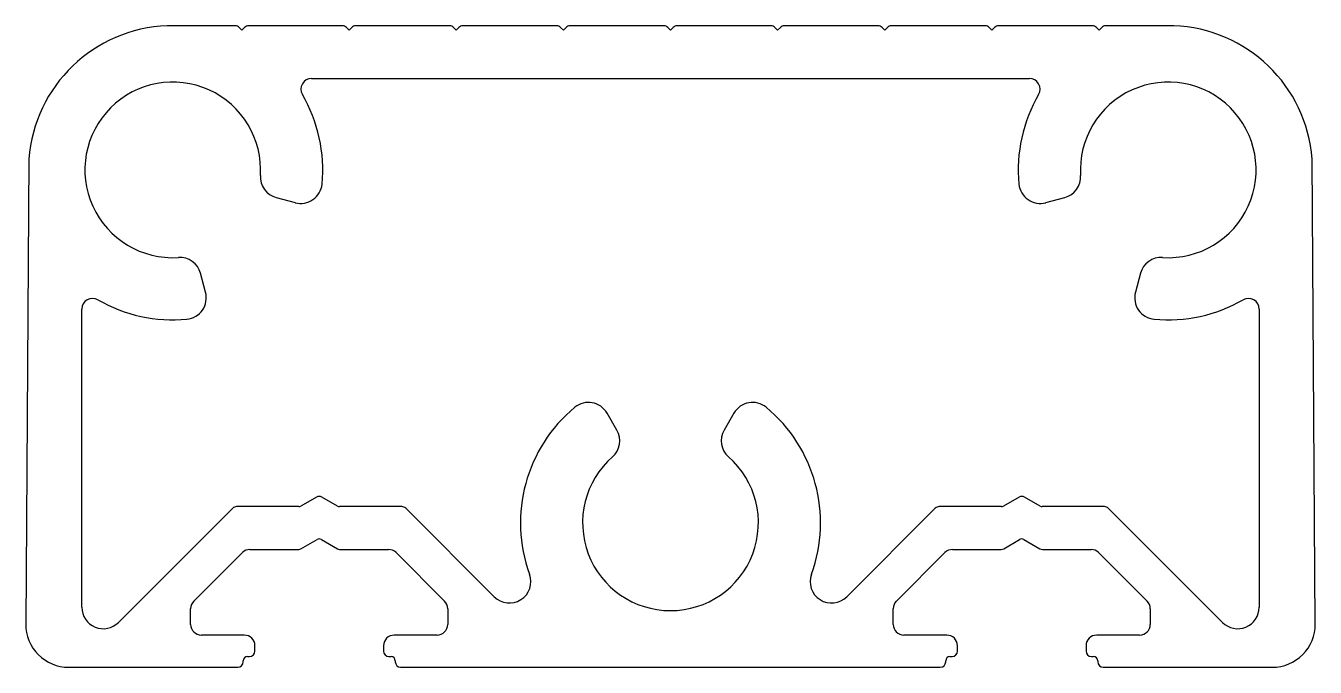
# Model space of a CAD drawing. Extents: x 2.6 to 62.8, y 2.4 to 32.4.
import ezdxf

# ---------------------------------------------------------------- set-up
doc = ezdxf.new("R2010")
doc.units = 0
doc.layers.get('0').update_dxf_attribs({"linetype": 'CONTINUOUS'})

msp = doc.modelspace()

# ---------------------------------------------------------------- linework, layer by layer
for p, q in [((12.369, 32.384), (9.19, 32.384)), ((12.673, 32.184), (12.546, 32.311)), ((12.8, 32.311), (12.673, 32.184)), ((17.369, 32.384), (12.976, 32.384)), ((17.673, 32.184), (17.546, 32.311)), ((17.8, 32.311), (17.673, 32.184)), ((22.369, 32.384), (17.976, 32.384)), ((22.673, 32.184), (22.546, 32.311)), ((22.8, 32.311), (22.673, 32.184)), ((27.369, 32.384), (22.976, 32.384)), ((27.673, 32.184), (27.546, 32.311)), ((27.8, 32.311), (27.673, 32.184)), ((32.369, 32.384), (27.976, 32.384)), ((32.673, 32.184), (32.546, 32.311)), ((32.8, 32.311), (32.673, 32.184)), ((37.369, 32.384), (32.976, 32.384)), ((37.673, 32.184), (37.546, 32.311)), ((37.8, 32.311), (37.673, 32.184)), ((42.369, 32.384), (37.976, 32.384)), ((42.673, 32.184), (42.546, 32.311)), ((42.8, 32.311), (42.673, 32.184)), ((47.369, 32.384), (42.976, 32.384)), ((47.673, 32.184), (47.546, 32.311)), ((47.8, 32.311), (47.673, 32.184)), ((52.369, 32.384), (47.976, 32.384)), ((52.673, 32.184), (52.546, 32.311)), ((52.8, 32.311), (52.673, 32.184)), ((56.156, 32.384), (52.976, 32.384)), ((15.926, 29.927), (49.419, 29.927)), ((2.728, 26.16), (2.586, 4.44)), ((62.759, 4.44), (62.617, 26.16)), ((14.275, 24.359), (15.159, 24.123)), ((50.187, 24.123), (51.07, 24.359)), ((10.976, 19.939), (10.739, 20.823)), ((54.607, 20.823), (54.37, 19.939)), ((5.202, 5.225), (5.202, 19.154)), ((60.143, 19.154), (60.143, 5.225)), ((30.171, 13.502), (29.713, 14.295)), ((35.633, 14.295), (35.175, 13.502)), ((16.155, 10.375), (15.427, 9.954)), ((17.134, 9.954), (16.405, 10.375)), ((48.94, 10.375), (48.212, 9.954)), ((49.919, 9.954), (49.19, 10.375)), ((12.245, 9.854), (6.909, 4.518)), ((15.327, 9.927), (12.422, 9.927)), ((20.139, 9.927), (17.234, 9.927)), ((24.449, 5.72), (20.316, 9.854)), ((45.03, 9.854), (40.896, 5.72)), ((48.112, 9.927), (45.207, 9.927)), ((52.924, 9.927), (50.019, 9.927)), ((58.436, 4.518), (53.101, 9.854)), ((13.048, 7.927), (15.327, 7.927)), ((15.427, 7.954), (16.18, 8.389)), ((16.38, 8.389), (17.134, 7.954)), ((17.234, 7.927), (19.513, 7.927)), ((45.833, 7.927), (48.098, 7.927)), ((48.223, 7.961), (48.965, 8.389)), ((49.165, 8.389), (49.907, 7.961)), ((50.032, 7.927), (52.298, 7.927)), ((10.427, 5.513), (12.695, 7.781)), ((19.866, 7.781), (22.134, 5.513)), ((43.212, 5.513), (45.48, 7.781)), ((52.651, 7.781), (54.919, 5.513)), ((10.28, 4.427), (10.28, 5.159)), ((22.28, 5.159), (22.28, 4.427)), ((43.065, 4.427), (43.065, 5.159)), ((55.065, 5.159), (55.065, 4.427)), ((12.78, 3.927), (10.78, 3.927)), ((21.78, 3.927), (19.78, 3.927)), ((45.565, 3.927), (43.565, 3.927)), ((54.565, 3.927), (52.565, 3.927)), ((13.28, 3.177), (13.28, 3.427)), ((19.28, 3.427), (19.28, 3.177)), ((46.065, 3.177), (46.065, 3.427)), ((52.065, 3.427), (52.065, 3.177)), ((4.586, 2.427), (12.48, 2.427)), ((12.73, 2.677), (12.73, 2.727)), ((12.93, 2.927), (13.03, 2.927)), ((19.53, 2.927), (19.63, 2.927)), ((19.83, 2.727), (19.83, 2.677)), ((20.08, 2.427), (45.265, 2.427)), ((45.515, 2.677), (45.515, 2.727)), ((45.715, 2.927), (45.815, 2.927)), ((52.315, 2.927), (52.415, 2.927)), ((52.615, 2.727), (52.615, 2.677)), ((52.865, 2.427), (60.759, 2.427))]:
    msp.add_line(p, q)
for centre, radius, start, end in [((9.445, 25.654), 6.735, 92.1662, 175.68807), ((12.369, 32.134), 0.25, 45, 90), ((12.976, 32.134), 0.25, 90, 135), ((17.369, 32.134), 0.25, 45, 90), ((17.976, 32.134), 0.25, 90, 135), ((22.369, 32.134), 0.25, 45, 90), ((22.976, 32.134), 0.25, 90, 135), ((27.369, 32.134), 0.25, 45, 90), ((27.976, 32.134), 0.25, 90, 135), ((32.369, 32.134), 0.25, 45, 90), ((32.976, 32.134), 0.25, 90, 135), ((37.369, 32.134), 0.25, 45, 90), ((37.976, 32.134), 0.25, 90, 135), ((42.369, 32.134), 0.25, 45, 90), ((42.976, 32.134), 0.25, 90, 135), ((47.369, 32.134), 0.25, 45, 90), ((47.976, 32.134), 0.25, 90, 135), ((52.369, 32.134), 0.25, 45, 90), ((52.976, 32.134), 0.25, 90, 135), ((55.901, 25.654), 6.735, 4.31193, 87.8338), ((9.445, 25.654), 4.1, 356.30773, 273.69227), ((15.926, 29.427), 0.5, 90, 210.20723), ((49.419, 29.427), 0.5, 329.79277, 90), ((55.901, 25.654), 4.1, 266.30773, 183.69227), ((9.445, 25.654), 7, 354.59407, 30.20723), ((55.901, 25.654), 7, 149.79277, 185.40593), ((14.534, 25.325), 1, 176.30773, 255), ((50.812, 25.325), 1, 285, 3.69227), ((15.418, 25.088), 1, 255, 354.59407), ((49.928, 25.088), 1, 185.40593, 285), ((9.773, 20.564), 1, 15, 93.69227), ((55.573, 20.564), 1, 86.30773, 165), ((10.01, 19.68), 1, 275.40593, 15), ((55.336, 19.68), 1, 165, 264.59407), ((5.702, 19.154), 0.5, 60.06733, 180), ((9.445, 25.654), 7, 240.06733, 275.40593), ((55.901, 25.654), 7, 264.59407, 299.93267), ((59.643, 19.154), 0.5, 0, 119.93267), ((32.671, 9.171), 7, 129.59407, 200.05715), ((28.847, 13.795), 1, 30, 129.59407), ((36.499, 13.795), 1, 50.40593, 150), ((32.675, 9.171), 7, 339.94285, 50.40593), ((29.305, 13.002), 1, 311.30773, 30), ((36.041, 13.002), 1, 150, 228.69227), ((32.671, 9.171), 4.1, 131.30773, 270.02264), ((32.675, 9.171), 4.1, 269.97736, 48.69227), ((16.28, 10.158), 0.25, 60, 120), ((49.065, 10.158), 0.25, 60, 120), ((12.422, 9.677), 0.25, 90, 135), ((15.327, 10.127), 0.2, 270, 300), ((17.234, 10.127), 0.2, 240, 270), ((20.139, 9.677), 0.25, 45, 90), ((45.207, 9.677), 0.25, 90, 135), ((48.112, 10.127), 0.2, 270, 300), ((50.019, 10.127), 0.2, 240, 270), ((52.924, 9.677), 0.25, 45, 90), ((13.048, 7.427), 0.5, 90, 135), ((15.327, 8.127), 0.2, 270, 300), ((16.28, 8.216), 0.2, 60, 120), ((17.234, 8.127), 0.2, 240, 270), ((19.513, 7.427), 0.5, 45, 90), ((45.833, 7.427), 0.5, 90, 135), ((48.098, 8.177), 0.25, 270, 300), ((49.065, 8.216), 0.2, 60, 120), ((50.032, 8.177), 0.25, 240, 270), ((52.298, 7.427), 0.5, 45, 90), ((25.156, 6.427), 1, 225, 20.05715), ((40.189, 6.427), 1, 159.94285, 315), ((10.78, 5.159), 0.5, 135, 180), ((21.78, 5.159), 0.5, 0, 45), ((43.565, 5.159), 0.5, 135, 180), ((54.565, 5.159), 0.5, 0, 45), ((6.202, 5.225), 1, 180, 315), ((59.143, 5.225), 1, 225, 0), ((4.586, 4.427), 2, 179.62544, 270), ((10.78, 4.427), 0.5, 180, 270), ((21.78, 4.427), 0.5, 270, 0), ((43.565, 4.427), 0.5, 180, 270), ((54.565, 4.427), 0.5, 270, 0), ((60.759, 4.427), 2, 270, 0.37456), ((12.78, 3.427), 0.5, 0, 90), ((19.78, 3.427), 0.5, 90, 180), ((45.565, 3.427), 0.5, 0, 90), ((52.565, 3.427), 0.5, 90, 180), ((13.03, 3.177), 0.25, 270, 0), ((19.53, 3.177), 0.25, 180, 270), ((45.815, 3.177), 0.25, 270, 0), ((52.315, 3.177), 0.25, 180, 270), ((12.48, 2.677), 0.25, 270, 360), ((12.93, 2.727), 0.2, 90, 180), ((19.63, 2.727), 0.2, 360, 90), ((20.08, 2.677), 0.25, 180, 270), ((45.265, 2.677), 0.25, 270, 360), ((45.715, 2.727), 0.2, 90, 180), ((52.415, 2.727), 0.2, 0, 90), ((52.865, 2.677), 0.25, 180, 270)]:
    msp.add_arc(centre, radius, start, end)

doc.saveas('drawing.dxf')
